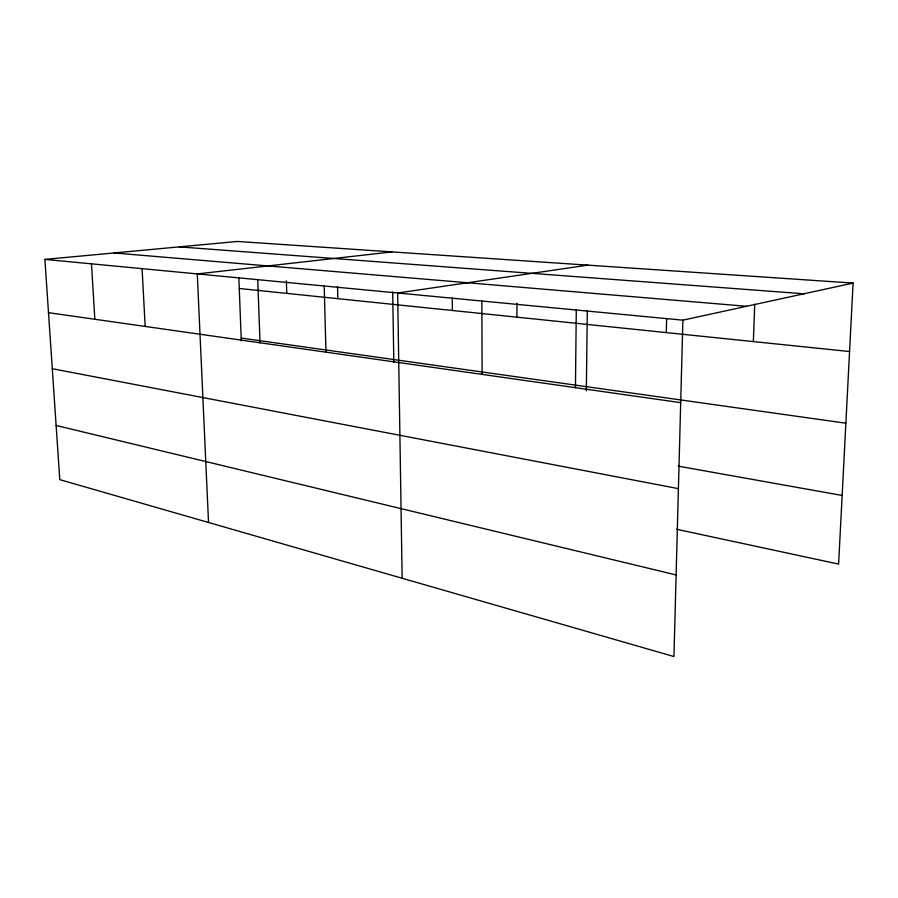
<?xml version="1.0" encoding="UTF-8"?>
<svg xmlns="http://www.w3.org/2000/svg" width="898" height="898" viewBox="0 0 898 898"><rect width="100%" height="100%" fill="white"/><g stroke="black" fill="none" stroke-linecap="round" stroke-linejoin="round"><path stroke-width="1.35" d="M516.922 317.162L516.945 303.311M575.45 387.678L576.28 310.023M586.327 390.855L587.314 310.629M666.294 332.597L666.63 318.801M853.1 283.072L682.884 320.171L673.949 656.55L59.784 479.644L44.9 259.399L237.42 241.45L853.1 283.072L838.609 564.09L676.564 529.259M753.355 341.588L754.735 304.186M587.876 265.135L397.657 293.006L402.147 578.267M392.011 251.9L197.279 273.924L208.527 522.49M179.207 246.871L803.979 293.781M113.99 252.955L746.586 306.285M44.9 259.399L682.884 320.171M239.261 288.483L849.575 351.522M241.192 338.052L845.871 423.194M48.503 312.672L680.695 402.663M678.237 466.152L842.156 495.449M52.286 368.708L678.405 488.647M56.125 425.461L676.115 574.945M91.473 263.844L94.84 319.273M142.086 268.659L145.162 326.434M238.823 277.415L241.304 340.847M257.726 279.671L260.027 342.778M286.361 280.861L286.765 293.388M324.2 286.013L325.963 352.173M337.525 286.372L337.828 298.664M392.673 291.929L393.829 362.332M452.289 297.911L452.379 310.495M481.867 301.021L482.103 374.399"/></g></svg>
